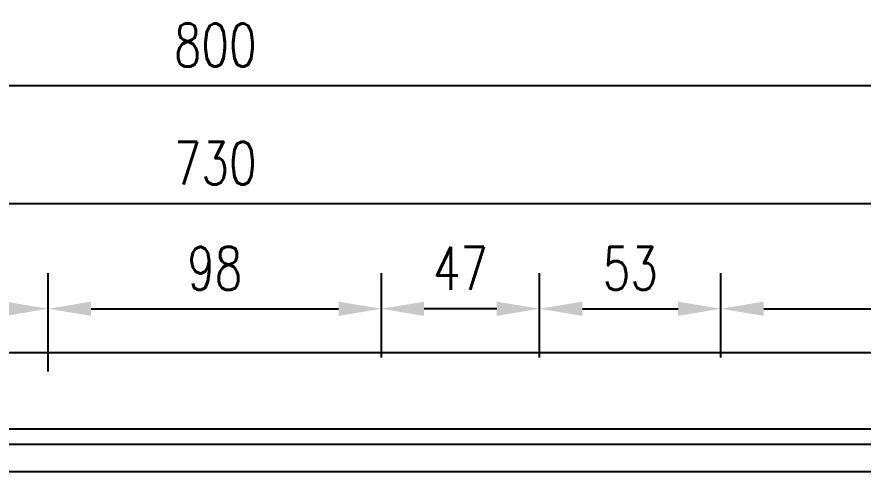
# Model space of a CAD drawing. Header units: millimetres. Extents: x 2153 to 5658, y -781 to 1156.
# Drawn here: x 4626.7 to 4875.7, y 1021.5 to 1155.9 of the extents above; entities that cross this region are included whole.
import ezdxf

# ---------------------------------------------------------------- set-up
doc = ezdxf.new("R2010")
doc.units = ezdxf.units.MM
doc.linetypes.add('HIDDEN', pattern=[9.525, 6.35, -3.175])
for name, color, linetype in [('40GENE-102-DIMENSION', 40, 'Continuous'), ('47ELEC-102-PROYEC', 1, 'HIDDEN'), ('47ELEC-205-EQUIP', 5, 'Continuous')]:
    doc.layers.add(name, color=color, linetype=linetype)
doc.styles.add('ROMANS', font='romans.shx', dxfattribs={"width": 0.75})
doc.dimstyles.new('SNC-LAVALIN', dxfattribs={"dimscale": 0, "dimtxt": 2.5, "dimasz": 2.5, "dimexe": 1.5, "dimexo": 1, "dimgap": 1.25, "dimtad": 1, "dimdec": 0, "dimzin": 1, "dimdsep": 46, "dimtxsty": 'ROMANS', "dimcen": 0.09, "dimclrd": 256, "dimclre": 256, "dimclrt": 7, "dimadec": 0, "dimazin": 0, "dimtfac": 1, "dimtdec": 0, "dimtix": 1, "dimtmove": 2, "dimatfit": 3, "dimfxl": 1, "dimtfill": 1, "dimtolj": 1, "dimarcsym": 0})

# ---------------------------------------------------------------- blocks, each defined once
blk = doc.blocks.new('*D30')
at = {"layer": '40GENE-102-DIMENSION', "lineweight": -2, "transparency": 16777216}
for p, q in [((4285.05, 1069.56), (4285.05, 1146.24)), ((5085.05, 1069.56), (5085.05, 1146.24)), ((4297.65, 1135.74), (5072.45, 1135.74))]:
    blk.add_line(p, q, dxfattribs=at)
at = {"layer": '40GENE-102-DIMENSION', "transparency": 16777216}
for points in [[(4297.65, 1137.84), (4297.65, 1133.64), (4285.05, 1135.74)], [(5072.45, 1137.84), (5072.45, 1133.64), (5085.05, 1135.74)]]:
    blk.add_solid(points, dxfattribs=at)
at = {"layer": '40GENE-102-DIMENSION', "color": 0, "transparency": 16777216, "insert": (4685.05, 1147.64), "char_height": 12.6, "attachment_point": 5, "style": 'ROMANS', "bg_fill": 3, "box_fill_scale": 1.1, "bg_fill_color": 256, "bg_fill_true_color": 13158600, "bg_fill_transparency": 0}
blk.add_mtext('\\A1;800', dxfattribs=at)
blk = doc.blocks.new('*D31')
at = {"layer": '40GENE-102-DIMENSION', "lineweight": -2, "transparency": 16777216}
for p, q in [((4320.05, 1043.26), (4320.05, 1111.53)), ((5050.05, 1043.26), (5050.05, 1111.53)), ((4332.65, 1101.03), (5037.45, 1101.03))]:
    blk.add_line(p, q, dxfattribs=at)
at = {"layer": '40GENE-102-DIMENSION', "transparency": 16777216}
for points in [[(4332.65, 1103.13), (4332.65, 1098.93), (4320.05, 1101.03)], [(5037.45, 1103.13), (5037.45, 1098.93), (5050.05, 1101.03)]]:
    blk.add_solid(points, dxfattribs=at)
at = {"layer": '40GENE-102-DIMENSION', "color": 0, "transparency": 16777216, "insert": (4685.05, 1112.93), "char_height": 12.6, "attachment_point": 5, "style": 'ROMANS', "bg_fill": 3, "box_fill_scale": 1.1, "bg_fill_color": 256, "bg_fill_true_color": 13158600, "bg_fill_transparency": 0}
blk.add_mtext('\\A1;730', dxfattribs=at)
blk = doc.blocks.new('*D33')
at = {"layer": '40GENE-102-DIMENSION', "lineweight": -2, "transparency": 16777216}
for p, q in [((4635.93, 1051.71), (4635.93, 1080.61)), ((4733.93, 1055.76), (4733.93, 1080.61)), ((4648.53, 1070.11), (4721.33, 1070.11))]:
    blk.add_line(p, q, dxfattribs=at)
at = {"layer": '40GENE-102-DIMENSION', "transparency": 16777216}
for points in [[(4648.53, 1072.21), (4648.53, 1068.01), (4635.93, 1070.11)], [(4721.33, 1072.21), (4721.33, 1068.01), (4733.93, 1070.11)]]:
    blk.add_solid(points, dxfattribs=at)
at = {"layer": '40GENE-102-DIMENSION', "color": 0, "transparency": 16777216, "insert": (4684.93, 1082.01), "char_height": 12.6, "attachment_point": 5, "style": 'ROMANS', "bg_fill": 3, "box_fill_scale": 1.1, "bg_fill_color": 256, "bg_fill_true_color": 13158600, "bg_fill_transparency": 0}
blk.add_mtext('\\A1;98', dxfattribs=at)
blk = doc.blocks.new('*D34')
at = {"layer": '40GENE-102-DIMENSION', "lineweight": -2, "transparency": 16777216}
for p, q in [((4833.86, 1055.76), (4833.86, 1080.61)), ((5050.05, 1043.26), (5050.05, 1080.61)), ((4846.46, 1070.11), (5037.45, 1070.11))]:
    blk.add_line(p, q, dxfattribs=at)
at = {"layer": '40GENE-102-DIMENSION', "transparency": 16777216}
for points in [[(4846.46, 1072.21), (4846.46, 1068.01), (4833.86, 1070.11)], [(5037.45, 1072.21), (5037.45, 1068.01), (5050.05, 1070.11)]]:
    blk.add_solid(points, dxfattribs=at)
at = {"layer": '40GENE-102-DIMENSION', "color": 0, "transparency": 16777216, "insert": (4941.95, 1082.01), "char_height": 12.6, "attachment_point": 5, "style": 'ROMANS', "bg_fill": 3, "box_fill_scale": 1.1, "bg_fill_color": 256, "bg_fill_true_color": 13158600, "bg_fill_transparency": 0}
blk.add_mtext('\\A1;216', dxfattribs=at)
blk = doc.blocks.new('*D71')
at = {"layer": '40GENE-102-DIMENSION', "lineweight": -2, "transparency": 16777216}
for p, q in [((4589.82, 1051.26), (4589.82, 1080.61)), ((4635.93, 1051.71), (4635.93, 1080.61)), ((4602.42, 1070.11), (4623.33, 1070.11))]:
    blk.add_line(p, q, dxfattribs=at)
at = {"layer": '40GENE-102-DIMENSION', "transparency": 16777216}
for points in [[(4602.42, 1072.21), (4602.42, 1068.01), (4589.82, 1070.11)], [(4623.33, 1072.21), (4623.33, 1068.01), (4635.93, 1070.11)]]:
    blk.add_solid(points, dxfattribs=at)
at = {"layer": '40GENE-102-DIMENSION', "color": 0, "transparency": 16777216, "insert": (4612.88, 1082.01), "char_height": 12.6, "attachment_point": 5, "style": 'ROMANS', "bg_fill": 3, "box_fill_scale": 1.1, "bg_fill_color": 256, "bg_fill_true_color": 13158600, "bg_fill_transparency": 0}
blk.add_mtext('\\A1;46', dxfattribs=at)
blk = doc.blocks.new('*D72')
at = {"layer": '40GENE-102-DIMENSION', "lineweight": -2, "transparency": 16777216}
for p, q in [((4733.93, 1055.76), (4733.93, 1080.61)), ((4780.5, 1055.76), (4780.5, 1080.61)), ((4767.9, 1070.11), (4746.53, 1070.11))]:
    blk.add_line(p, q, dxfattribs=at)
at = {"layer": '40GENE-102-DIMENSION', "transparency": 16777216}
for points in [[(4746.53, 1072.21), (4746.53, 1068.01), (4733.93, 1070.11)], [(4767.9, 1072.21), (4767.9, 1068.01), (4780.5, 1070.11)]]:
    blk.add_solid(points, dxfattribs=at)
at = {"layer": '40GENE-102-DIMENSION', "color": 0, "transparency": 16777216, "insert": (4757.21, 1082.01), "char_height": 12.6, "attachment_point": 5, "style": 'ROMANS', "bg_fill": 3, "box_fill_scale": 1.1, "bg_fill_color": 256, "bg_fill_true_color": 13158600, "bg_fill_transparency": 0}
blk.add_mtext('\\A1;47', dxfattribs=at)
blk = doc.blocks.new('*D73')
at = {"layer": '40GENE-102-DIMENSION', "lineweight": -2, "transparency": 16777216}
for p, q in [((4780.5, 1055.76), (4780.5, 1080.61)), ((4833.86, 1055.76), (4833.86, 1080.61)), ((4793.1, 1070.11), (4821.26, 1070.11))]:
    blk.add_line(p, q, dxfattribs=at)
at = {"layer": '40GENE-102-DIMENSION', "transparency": 16777216}
for points in [[(4793.1, 1072.21), (4793.1, 1068.01), (4780.5, 1070.11)], [(4821.26, 1072.21), (4821.26, 1068.01), (4833.86, 1070.11)]]:
    blk.add_solid(points, dxfattribs=at)
at = {"layer": '40GENE-102-DIMENSION', "color": 0, "transparency": 16777216, "insert": (4807.18, 1082.01), "char_height": 12.6, "attachment_point": 5, "style": 'ROMANS', "bg_fill": 3, "box_fill_scale": 1.1, "bg_fill_color": 256, "bg_fill_true_color": 13158600, "bg_fill_transparency": 0}
blk.add_mtext('\\A1;53', dxfattribs=at)

msp = doc.modelspace()

# ---------------------------------------------------------------- linework, layer by layer
at = {"layer": '47ELEC-205-EQUIP'}
for points in [[(4285.05, 1057.26), (5085.05, 1057.26), (5085.05, -142.74), (4285.05, -142.74)], [(4307.55, 1034.76), (5062.55, 1034.76), (5062.55, -120.24), (4307.55, -120.24)], [(4312.05, 1030.26), (5058.05, 1030.26), (5058.05, -115.74), (4312.05, -115.74)]]:
    msp.add_lwpolyline(points, close=True, dxfattribs=at)

# ---------------------------------------------------------------- next in the draw order: dimensions: what is measured, and where the dimension line sits
at = {"layer": '40GENE-102-DIMENSION', "color": 0}
dim = msp.add_linear_dim(base=(5085.05, 1135.74), p1=(4285.05, 1048.56), p2=(5085.05, 1048.56), dimstyle='SNC-LAVALIN', override={"dimscale": 7.000007, "dimtxt": 1.8, "dimasz": 1.8, "dimexo": 3, "dimgap": 0.8, "dimclrt": 0}, dxfattribs=at)
dim.commit()
dim.dimension.update_dxf_attribs({"geometry": '*D30', "text_midpoint": (4685.05, 1147.64)})

# ---------------------------------------------------------------- next in the draw order: dimensions: what is measured, and where the dimension line sits
dim = msp.add_linear_dim(base=(5050.05, 1101.03), p1=(4320.05, 1022.26), p2=(5050.05, 1022.26), dimstyle='SNC-LAVALIN', override={"dimscale": 7.000007, "dimtxt": 1.8, "dimasz": 1.8, "dimexo": 3, "dimgap": 0.8, "dimclrt": 0}, dxfattribs=at)
dim.commit()
dim.dimension.update_dxf_attribs({"geometry": '*D31', "text_midpoint": (4685.05, 1112.93)})

# ---------------------------------------------------------------- next in the draw order: dimensions: what is measured, and where the dimension line sits
for base, p1, p2, picture, middle in [((4733.93, 1070.11), (4635.93, 1030.71), (4733.93, 1034.76), '*D33', (4684.93, 1082.01)), ((5050.05, 1070.11), (4833.86, 1034.76), (5050.05, 1022.26), '*D34', (4941.95, 1082.01))]:
    dim = msp.add_linear_dim(base=base, p1=p1, p2=p2, dimstyle='SNC-LAVALIN', override={"dimscale": 7.000007, "dimtxt": 1.8, "dimasz": 1.8, "dimexo": 3, "dimgap": 0.8, "dimclrt": 0}, dxfattribs=at)
    dim.commit()
    dim.dimension.update_dxf_attribs({"geometry": picture, "text_midpoint": middle})

# ---------------------------------------------------------------- next in the draw order: linework, layer by layer
at = {"layer": '47ELEC-102-PROYEC', "linetype": 'Continuous', "ltscale": 3}
msp.add_lwpolyline([(4320.05, 1022.26), (5050.05, 1022.26), (5050.05, -107.74), (4320.05, -107.74)], close=True, dxfattribs=at)

# ---------------------------------------------------------------- next in the draw order: dimensions: what is measured, and where the dimension line sits
at = {"layer": '40GENE-102-DIMENSION', "color": 0}
for base, p1, p2, picture, middle in [((4635.93, 1070.11), (4589.82, 1030.26), (4635.93, 1030.71), '*D71', (4612.88, 1082.01)), ((4733.93, 1070.11), (4780.5, 1034.76), (4733.93, 1034.76), '*D72', (4757.21, 1082.01))]:
    dim = msp.add_linear_dim(base=base, p1=p1, p2=p2, dimstyle='SNC-LAVALIN', override={"dimscale": 7.000007, "dimtxt": 1.8, "dimasz": 1.8, "dimexo": 3, "dimgap": 0.8, "dimclrt": 0}, dxfattribs=at)
    dim.commit()
    dim.dimension.update_dxf_attribs({"geometry": picture, "text_midpoint": middle})

# ---------------------------------------------------------------- next in the draw order: dimensions: what is measured, and where the dimension line sits
dim = msp.add_linear_dim(base=(4833.86, 1070.11), p1=(4780.5, 1034.76), p2=(4833.86, 1034.76), dimstyle='SNC-LAVALIN', override={"dimscale": 7.000007, "dimtxt": 1.8, "dimasz": 1.8, "dimexo": 3, "dimgap": 0.8, "dimclrt": 0}, dxfattribs=at)
dim.commit()
dim.dimension.update_dxf_attribs({"geometry": '*D73', "text_midpoint": (4807.18, 1082.01)})

doc.saveas('drawing.dxf')
